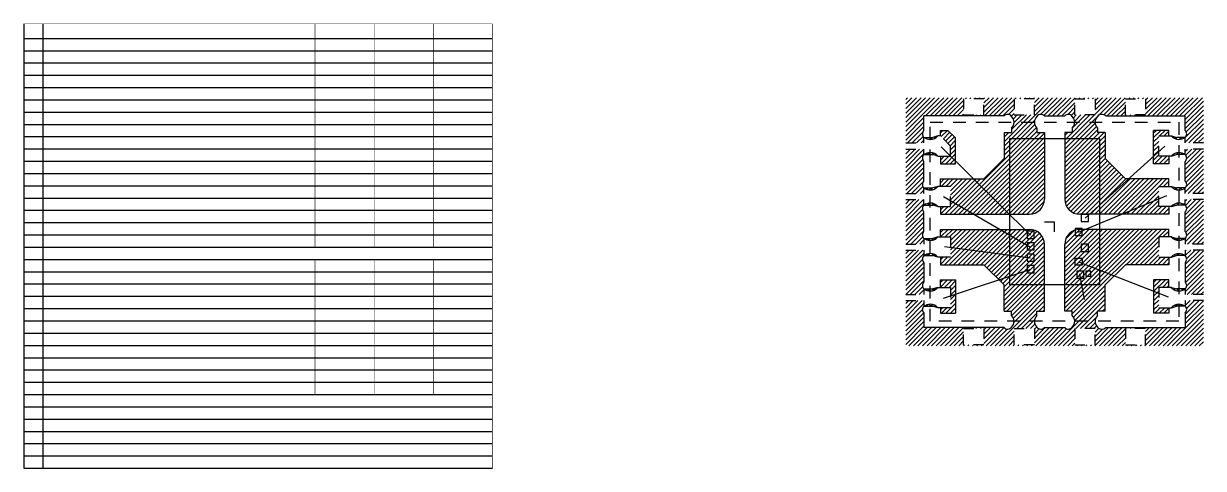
# Model space of a CAD drawing. Header units: millimetres. Extents: x 394.3 to 449.6, y 107.9 to 113.3.
# Drawn here: x 437.9 to 449.57, y 108.95 to 113.35 of the extents above; entities that cross this region are included whole.
import ezdxf

# ---------------------------------------------------------------- set-up
doc = ezdxf.new("R2010")
doc.units = ezdxf.units.MM
doc.header["$LTSCALE"] = 0.5
for name, pattern in [('CENTER', [50.8, 31.75, -6.35, 6.35, -6.35]), ('HIDDEN', [0.375, 0.25, -0.125]), ('PHANTOM', [2.5, 1.25, -0.25, 0.25, -0.25, 0.25, -0.25])]:
    doc.linetypes.add(name, pattern=pattern)
for name, color, linetype in [('BTM', 7, 'HIDDEN'), ('CEN', 2, 'CENTER'), ('HEB', 4, 'Continuous'), ('HET', 6, 'Continuous'), ('NOTE', 7, 'Continuous'), ('PKG', 1, 'PHANTOM')]:
    doc.layers.add(name, color=color, linetype=linetype)
pattern_1 = [(45, (446.853154, 110.708894), (-0.02245064, 0.02245064), []), (135, (446.853154, 110.708894), (-0.02245064, -0.02245064), [])]

# ---------------------------------------------------------------- blocks, each defined once
blk = doc.blocks.new('SS516')
for points in [[(-0.4445, 0.7239), (0.4445, 0.7239), (0.4445, -0.7239), (-0.4445, -0.7239)], [(0.33435, -0.0271), (0.26435, -0.0271), (0.26435, -0.0971), (0.33435, -0.0971)], [(-0.20225, -0.19415), (-0.27225, -0.19415), (-0.27225, -0.26415), (-0.20225, -0.26415)], [(0.27225, -0.16495), (0.20225, -0.16495), (0.20225, -0.23495), (0.27225, -0.23495)], [(-0.20225, -0.30735), (-0.27225, -0.30735), (-0.27225, -0.37735), (-0.20225, -0.37735)], [(0.33435, -0.3229), (0.26435, -0.3229), (0.26435, -0.3929), (0.33435, -0.3929)], [(-0.20225, -0.42055), (-0.27225, -0.42055), (-0.27225, -0.49055), (-0.20225, -0.49055)], [(0.27225, -0.53075), (0.20225, -0.53075), (0.20225, -0.46075), (0.27225, -0.46075)], [(-0.20225, -0.53375), (-0.27225, -0.53375), (-0.27225, -0.60375), (-0.20225, -0.60375)], [(0.28945, -0.5885), (0.21945, -0.5885), (0.21945, -0.6585), (0.28945, -0.6585)], [(0.3577, -0.58795), (0.3077, -0.58795), (0.3077, -0.63795), (0.3577, -0.63795)]]:
    blk.add_lwpolyline(points, close=True)

msp = doc.modelspace()

# ---------------------------------------------------------------- hatches: boundary and pattern name
at = {"layer": 'HEB', "ltscale": 0.1}
h = msp.add_hatch(dxfattribs=at)
h.set_pattern_fill('ANSI31', color=256, scale=0.01)
h.set_pattern_definition([(45, (447.0725, 110.753957), (-0.02245064, 0.02245064), [])])
h.paths.add_polyline_path([(447.12, 110.812), (446.97, 110.812), (446.97, 110.737), (447.07, 110.737), (447.07, 110.537), (446.97, 110.537), (446.97, 110.482), (447.12, 110.482)], flags=17)
h.paths.add_polyline_path([(449.23, 110.812), (449.08, 110.812), (449.08, 110.482), (449.23, 110.482), (449.23, 110.537), (449.13, 110.537), (449.13, 110.737), (449.23, 110.737)], flags=17)
h.paths.add_polyline_path([(446.807, 110.984, -0.442346), (446.807, 111.052), (446.807, 111.107), (446.627, 111.107), (446.627, 110.667), (446.807, 110.667), (446.807, 110.722, -0.442346), (446.807, 110.79)])
h.paths.add_polyline_path([(449.572, 111.107), (449.392, 111.107), (449.392, 111.052, -0.442346), (449.392, 110.984), (449.392, 110.79, -0.442346), (449.392, 110.722), (449.392, 110.667), (449.572, 110.667)])
h.paths.add_polyline_path([(449.572, 110.607), (449.392, 110.607), (449.392, 110.552, -0.442346), (449.392, 110.484), (449.392, 110.34), (448.606, 110.34, -0.437524), (448.525, 110.345, -0.200628), (448.5, 110.402), (448.3, 110.402, -0.200628), (448.275, 110.345, -0.473707), (448.2, 110.34), (447.999, 110.34, -0.473707), (447.925, 110.345, -0.200628), (447.9, 110.402), (447.7, 110.402, -0.200628), (447.675, 110.345, -0.473707), (447.6, 110.34), (446.807, 110.34), (446.807, 110.484, -0.442346), (446.807, 110.552), (446.807, 110.607), (446.627, 110.607), (446.627, 110.16), (449.572, 110.16)])
h.paths.add_polyline_path([(449, 110.33), (449, 110.17), (448.8, 110.17), (448.8, 110.33)], flags=16)
h.paths.add_polyline_path([(448.5, 110.33), (448.5, 110.17), (448.3, 110.17), (448.3, 110.33)], flags=16)
h.paths.add_polyline_path([(447.9, 110.33), (447.9, 110.17), (447.7, 110.17), (447.7, 110.33)], flags=16)
h.paths.add_polyline_path([(447.4, 110.33), (447.4, 110.17), (447.2, 110.17), (447.2, 110.33)], flags=16)
h.paths.add_polyline_path([(446.807, 111.484, -0.442346), (446.807, 111.552), (446.807, 111.607), (446.627, 111.607), (446.627, 111.167), (446.807, 111.167), (446.807, 111.222, -0.442346), (446.807, 111.29)])
h.paths.add_polyline_path([(449.572, 111.607), (449.392, 111.607), (449.392, 111.552, -0.442346), (449.392, 111.484), (449.392, 111.29, -0.442346), (449.392, 111.222), (449.392, 111.167), (449.572, 111.167)])
h.paths.add_polyline_path([(449.13, 111.237), (449.23, 111.237), (449.23, 111.312), (448.35, 111.312, 0.414214), (448.2, 111.162), (448.2, 110.502), (448.275, 110.502), (448.275, 110.46, -0.200628), (448.3, 110.402), (448.5, 110.402, -0.200628), (448.525, 110.46), (448.525, 110.502), (448.6, 110.502), (448.6, 110.762), (448.8, 110.962), (449.23, 110.962), (449.23, 111.037), (449.13, 111.037)])
h.paths.add_polyline_path([(448, 111.162, 0.414214), (447.85, 111.312), (446.97, 111.312), (446.97, 111.237), (447.07, 111.237), (447.07, 111.037), (446.97, 111.037), (446.97, 110.962), (447.4, 110.962), (447.6, 110.762), (447.6, 110.502), (447.675, 110.502), (447.675, 110.46, -0.200628), (447.7, 110.402), (447.9, 110.402, -0.200628), (447.925, 110.46), (447.925, 110.502), (448, 110.502)])
h.paths.add_polyline_path([(449.23, 112.037), (449.13, 112.037), (449.13, 112.237), (449.23, 112.237), (449.23, 112.292), (449.08, 112.292), (449.08, 111.962), (449.23, 111.962)], flags=17)
h.paths.add_polyline_path([(449.13, 111.737), (449.23, 111.737), (449.23, 111.812), (448.8, 111.812), (448.6, 112.012), (448.6, 112.272), (448.525, 112.272), (448.525, 112.315, -0.200628), (448.5, 112.372), (448.3, 112.372, -0.200628), (448.275, 112.315), (448.275, 112.272), (448.2, 112.272), (448.2, 111.612, 0.414214), (448.35, 111.462), (449.23, 111.462), (449.23, 111.537), (449.13, 111.537)])
h.paths.add_polyline_path([(449.572, 112.107), (449.392, 112.107), (449.392, 112.052, -0.442346), (449.392, 111.984), (449.392, 111.79, -0.442346), (449.392, 111.722), (449.392, 111.667), (449.572, 111.667)])
h.paths.add_polyline_path([(447.045, 112.292), (446.97, 112.292), (446.97, 112.237), (447.07, 112.137), (447.07, 112.037), (446.97, 112.037), (446.97, 111.962), (447.12, 111.962), (447.12, 112.217)], flags=17)
h.paths.add_polyline_path([(446.807, 111.984, -0.442346), (446.807, 112.052), (446.807, 112.107), (446.627, 112.107), (446.627, 111.667), (446.807, 111.667), (446.807, 111.722, -0.442346), (446.807, 111.79)])
h.paths.add_polyline_path([(448, 112.272), (447.925, 112.272), (447.925, 112.315, -0.200628), (447.9, 112.372), (447.7, 112.372, -0.200628), (447.675, 112.315), (447.675, 112.272), (447.6, 112.272), (447.6, 112.012), (447.4, 111.812), (446.97, 111.812), (446.97, 111.737), (447.07, 111.737), (447.07, 111.537), (446.97, 111.537), (446.97, 111.462), (447.85, 111.462, 0.414214), (448, 111.612)])
h.paths.add_polyline_path([(449.572, 112.615), (446.627, 112.615), (446.627, 112.167), (446.807, 112.167), (446.807, 112.222, -0.442346), (446.807, 112.29), (446.807, 112.435), (447.6, 112.435, -0.473707), (447.675, 112.43, -0.200628), (447.7, 112.372), (447.9, 112.372, -0.200628), (447.925, 112.43, -0.473707), (447.999, 112.435), (448.2, 112.435, -0.473707), (448.275, 112.43, -0.200628), (448.3, 112.372), (448.5, 112.372, -0.200628), (448.525, 112.43, -0.437524), (448.606, 112.435), (449.392, 112.435), (449.392, 112.29, -0.442346), (449.392, 112.222), (449.392, 112.167), (449.572, 112.167)])
h.paths.add_polyline_path([(448.3, 112.605), (448.5, 112.605), (448.5, 112.445), (448.3, 112.445)], flags=16)
h.paths.add_polyline_path([(447.9, 112.445), (447.7, 112.445), (447.7, 112.605), (447.9, 112.605)], flags=16)
h.paths.add_polyline_path([(448.8, 112.605), (449, 112.605), (449, 112.445), (448.8, 112.445)], flags=16)
h.paths.add_polyline_path([(447.4, 112.445), (447.2, 112.445), (447.2, 112.605), (447.4, 112.605)], flags=16)
at = {"layer": 'HET'}
h = msp.add_hatch(dxfattribs=at)
h.set_pattern_fill('ANSI37', color=6, scale=0.01)
h.set_pattern_definition(pattern_1)
edge = h.paths.add_edge_path()
edge.add_line((446.87, 110.722), (446.807, 110.722))
edge.add_arc((446.876, 110.831), 0.129, 237.5482, 266.9625)
edge.add_line((446.87, 110.702), (446.87, 110.722))
edge = h.paths.add_edge_path()
edge.add_line((446.945, 110.737), (446.895, 110.722))
edge.add_line((446.895, 110.722), (446.87, 110.722))
edge.add_line((446.87, 110.722), (446.87, 110.702))
edge.add_arc((446.87, 110.799), 0.097, 269.7529, 320.2809)
edge = h.paths.add_edge_path()
edge.add_arc((446.876, 110.443), 0.129, 93.0375, 122.4518)
edge.add_line((446.807, 110.552), (446.87, 110.552))
edge.add_line((446.87, 110.552), (446.87, 110.572))
edge = h.paths.add_edge_path()
edge.add_line((446.87, 110.572), (446.87, 110.552))
edge.add_line((446.87, 110.552), (446.895, 110.552))
edge.add_line((446.895, 110.552), (446.945, 110.537))
edge.add_arc((446.87, 110.475), 0.097, 39.7191, 90.2471)
edge = h.paths.add_edge_path()
edge.add_line((446.87, 111.222), (446.807, 111.222))
edge.add_arc((446.876, 111.331), 0.129, 237.5482, 266.9625)
edge.add_line((446.87, 111.202), (446.87, 111.222))
edge = h.paths.add_edge_path()
edge.add_line((446.945, 111.237), (446.895, 111.222))
edge.add_line((446.895, 111.222), (446.87, 111.222))
edge.add_line((446.87, 111.222), (446.87, 111.202))
edge.add_arc((446.87, 111.299), 0.097, 269.7529, 320.2809)
edge = h.paths.add_edge_path()
edge.add_arc((446.876, 110.943), 0.129, 93.0375, 122.4518)
edge.add_line((446.807, 111.052), (446.87, 111.052))
edge.add_line((446.87, 111.052), (446.87, 111.072))
edge = h.paths.add_edge_path()
edge.add_line((446.87, 111.072), (446.87, 111.052))
edge.add_line((446.87, 111.052), (446.895, 111.052))
edge.add_line((446.895, 111.052), (446.945, 111.037))
edge.add_arc((446.87, 110.975), 0.097, 39.7191, 90.2471)
edge = h.paths.add_edge_path()
edge.add_line((446.87, 111.722), (446.807, 111.722))
edge.add_arc((446.876, 111.831), 0.129, 237.5482, 266.9625)
edge.add_line((446.87, 111.702), (446.87, 111.722))
edge = h.paths.add_edge_path()
edge.add_line((446.945, 111.737), (446.895, 111.722))
edge.add_line((446.895, 111.722), (446.87, 111.722))
edge.add_line((446.87, 111.722), (446.87, 111.702))
edge.add_arc((446.87, 111.799), 0.097, 269.7529, 320.2809)
edge = h.paths.add_edge_path()
edge.add_arc((446.871, 111.477), 0.0956, 90.6028, 127.7552)
edge.add_line((446.812, 111.552), (446.87, 111.552))
edge.add_line((446.87, 111.552), (446.87, 111.572))
edge = h.paths.add_edge_path()
edge.add_line((446.87, 111.572), (446.87, 111.552))
edge.add_line((446.87, 111.552), (446.895, 111.552))
edge.add_line((446.895, 111.552), (446.945, 111.537))
edge.add_arc((446.87, 111.475), 0.097, 39.7191, 90.2471)
edge = h.paths.add_edge_path()
edge.add_line((446.87, 112.222), (446.807, 112.222))
edge.add_arc((446.876, 112.331), 0.129, 237.5482, 266.9625)
edge.add_line((446.87, 112.202), (446.87, 112.222))
edge = h.paths.add_edge_path()
edge.add_line((446.945, 112.237), (446.895, 112.222))
edge.add_line((446.895, 112.222), (446.87, 112.222))
edge.add_line((446.87, 112.222), (446.87, 112.202))
edge.add_arc((446.87, 112.299), 0.097, 269.7529, 320.2809)
edge = h.paths.add_edge_path()
edge.add_arc((446.876, 111.943), 0.129, 93.0375, 122.4518)
edge.add_line((446.807, 112.052), (446.87, 112.052))
edge.add_line((446.87, 112.052), (446.87, 112.072))
edge = h.paths.add_edge_path()
edge.add_line((446.87, 112.072), (446.87, 112.052))
edge.add_line((446.87, 112.052), (446.895, 112.052))
edge.add_line((446.895, 112.052), (446.945, 112.037))
edge.add_arc((446.87, 111.975), 0.097, 39.7191, 90.2471)
h = msp.add_hatch(dxfattribs=at)
h.set_pattern_fill('ANSI37', color=6, scale=0.01)
h.set_pattern_definition(pattern_1)
edge = h.paths.add_edge_path()
edge.add_line((449.33, 110.722), (449.392, 110.722))
edge.add_arc((449.323, 110.831), 0.129, 273.0375, 302.4518, ccw=False)
edge.add_line((449.33, 110.702), (449.33, 110.722))
edge = h.paths.add_edge_path()
edge.add_line((449.255, 110.737), (449.305, 110.722))
edge.add_line((449.305, 110.722), (449.33, 110.722))
edge.add_line((449.33, 110.722), (449.33, 110.702))
edge.add_arc((449.329, 110.799), 0.097, 219.7191, 270.2471, ccw=False)
edge = h.paths.add_edge_path()
edge.add_arc((449.323, 110.443), 0.129, 57.5482, 86.9625, ccw=False)
edge.add_line((449.392, 110.552), (449.33, 110.552))
edge.add_line((449.33, 110.552), (449.33, 110.572))
edge = h.paths.add_edge_path()
edge.add_line((449.33, 110.572), (449.33, 110.552))
edge.add_line((449.33, 110.552), (449.305, 110.552))
edge.add_line((449.305, 110.552), (449.255, 110.537))
edge.add_arc((449.329, 110.475), 0.097, 89.7529, 140.2809, ccw=False)
edge = h.paths.add_edge_path()
edge.add_line((449.33, 111.222), (449.392, 111.222))
edge.add_arc((449.323, 111.331), 0.129, 273.0375, 302.4518, ccw=False)
edge.add_line((449.33, 111.202), (449.33, 111.222))
edge = h.paths.add_edge_path()
edge.add_line((449.255, 111.237), (449.305, 111.222))
edge.add_line((449.305, 111.222), (449.33, 111.222))
edge.add_line((449.33, 111.222), (449.33, 111.202))
edge.add_arc((449.329, 111.299), 0.097, 219.7191, 270.2471, ccw=False)
edge = h.paths.add_edge_path()
edge.add_arc((449.323, 110.943), 0.129, 57.5482, 86.9625, ccw=False)
edge.add_line((449.392, 111.052), (449.33, 111.052))
edge.add_line((449.33, 111.052), (449.33, 111.072))
edge = h.paths.add_edge_path()
edge.add_line((449.33, 111.072), (449.33, 111.052))
edge.add_line((449.33, 111.052), (449.305, 111.052))
edge.add_line((449.305, 111.052), (449.255, 111.037))
edge.add_arc((449.329, 110.975), 0.097, 89.7529, 140.2809, ccw=False)
edge = h.paths.add_edge_path()
edge.add_line((449.33, 111.722), (449.392, 111.722))
edge.add_arc((449.323, 111.831), 0.129, 273.0375, 302.4518, ccw=False)
edge.add_line((449.33, 111.702), (449.33, 111.722))
edge = h.paths.add_edge_path()
edge.add_line((449.255, 111.737), (449.305, 111.722))
edge.add_line((449.305, 111.722), (449.33, 111.722))
edge.add_line((449.33, 111.722), (449.33, 111.702))
edge.add_arc((449.329, 111.799), 0.097, 219.7191, 270.2471, ccw=False)
edge = h.paths.add_edge_path()
edge.add_arc((449.323, 111.443), 0.129, 57.5482, 86.9625, ccw=False)
edge.add_line((449.392, 111.552), (449.33, 111.552))
edge.add_line((449.33, 111.552), (449.33, 111.572))
edge = h.paths.add_edge_path()
edge.add_line((449.33, 111.572), (449.33, 111.552))
edge.add_line((449.33, 111.552), (449.305, 111.552))
edge.add_line((449.305, 111.552), (449.255, 111.537))
edge.add_arc((449.329, 111.475), 0.097, 89.7529, 140.2809, ccw=False)
edge = h.paths.add_edge_path()
edge.add_line((449.33, 112.222), (449.392, 112.222))
edge.add_arc((449.323, 112.331), 0.129, 273.0375, 302.4518, ccw=False)
edge.add_line((449.33, 112.202), (449.33, 112.222))
edge = h.paths.add_edge_path()
edge.add_line((449.255, 112.237), (449.305, 112.222))
edge.add_line((449.305, 112.222), (449.33, 112.222))
edge.add_line((449.33, 112.222), (449.33, 112.202))
edge.add_arc((449.329, 112.299), 0.097, 219.7191, 270.2471, ccw=False)
edge = h.paths.add_edge_path()
edge.add_arc((449.323, 111.943), 0.129, 57.5482, 86.9625, ccw=False)
edge.add_line((449.392, 112.052), (449.33, 112.052))
edge.add_line((449.33, 112.052), (449.33, 112.072))
edge = h.paths.add_edge_path()
edge.add_line((449.33, 112.072), (449.33, 112.052))
edge.add_line((449.33, 112.052), (449.305, 112.052))
edge.add_line((449.305, 112.052), (449.255, 112.037))
edge.add_arc((449.329, 111.975), 0.097, 89.7529, 140.2809, ccw=False)

# ---------------------------------------------------------------- linework, layer by layer
for p, q in [((447.6, 112.435), (446.807, 112.435)), ((446.807, 112.29), (446.807, 112.435)), ((447.999, 112.435), (448.2, 112.435)), ((448.606, 112.435), (449.392, 112.435)), ((449.392, 112.29), (449.392, 112.435)), ((447.675, 112.315), (447.675, 112.272)), ((447.925, 112.315), (447.925, 112.272)), ((448.275, 112.315), (448.275, 112.272)), ((448.525, 112.315), (448.525, 112.272)), ((446.807, 112.222), (446.895, 112.222)), ((446.945, 112.237), (446.895, 112.222)), ((446.97, 112.237), (446.945, 112.237)), ((446.97, 112.237), (446.97, 112.292)), ((446.97, 112.292), (447.045, 112.292)), ((447.045, 112.292), (447.12, 112.217)), ((447.12, 111.962), (447.12, 112.217)), ((447.6, 112.272), (447.675, 112.272)), ((447.6, 112.272), (447.6, 112.012)), ((447.925, 112.272), (448, 112.272)), ((448, 112.272), (448, 111.612)), ((448.275, 112.272), (448.2, 112.272)), ((448.2, 112.272), (448.2, 111.612)), ((448.6, 112.272), (448.525, 112.272)), ((448.6, 112.272), (448.6, 112.012)), ((449.23, 112.292), (449.08, 112.292)), ((449.08, 111.962), (449.08, 112.292)), ((449.23, 112.237), (449.23, 112.292)), ((449.23, 112.237), (449.255, 112.237)), ((449.255, 112.237), (449.305, 112.222)), ((449.392, 112.222), (449.305, 112.222)), ((446.807, 112.052), (446.895, 112.052)), ((446.807, 111.79), (446.807, 111.984)), ((446.945, 112.037), (446.895, 112.052)), ((446.945, 112.037), (446.97, 112.037)), ((446.97, 112.037), (446.97, 111.962)), ((446.97, 111.962), (447.12, 111.962)), ((447.4, 111.812), (447.6, 112.012)), ((448.8, 111.812), (448.6, 112.012)), ((449.23, 111.962), (449.08, 111.962)), ((449.23, 112.037), (449.23, 111.962)), ((449.255, 112.037), (449.23, 112.037)), ((449.255, 112.037), (449.305, 112.052)), ((449.392, 112.052), (449.305, 112.052)), ((449.392, 111.79), (449.392, 111.984)), ((446.807, 111.722), (446.895, 111.722)), ((446.945, 111.737), (446.895, 111.722)), ((446.97, 111.737), (446.945, 111.737)), ((446.97, 111.737), (446.97, 111.812)), ((446.97, 111.812), (447.4, 111.812)), ((449.23, 111.812), (448.8, 111.812)), ((449.23, 111.737), (449.23, 111.812)), ((449.23, 111.737), (449.255, 111.737)), ((449.255, 111.737), (449.305, 111.722)), ((449.392, 111.722), (449.305, 111.722)), ((446.807, 111.552), (446.895, 111.552)), ((446.807, 111.29), (446.807, 111.484)), ((446.945, 111.537), (446.895, 111.552)), ((446.945, 111.537), (446.97, 111.537)), ((446.97, 111.537), (446.97, 111.462)), ((449.23, 111.537), (449.23, 111.462)), ((449.255, 111.537), (449.23, 111.537)), ((449.255, 111.537), (449.305, 111.552)), ((449.392, 111.552), (449.305, 111.552)), ((449.392, 111.29), (449.392, 111.484)), ((446.97, 111.462), (447.85, 111.462)), ((449.23, 111.462), (448.35, 111.462)), ((446.97, 111.237), (446.97, 111.312)), ((446.97, 111.312), (447.85, 111.312)), ((449.23, 111.312), (448.35, 111.312)), ((449.23, 111.237), (449.23, 111.312)), ((446.807, 111.222), (446.895, 111.222)), ((446.945, 111.237), (446.895, 111.222)), ((446.945, 111.237), (446.97, 111.237)), ((448, 110.502), (448, 111.162)), ((448.2, 110.502), (448.2, 111.162)), ((449.255, 111.237), (449.23, 111.237)), ((449.255, 111.237), (449.305, 111.222)), ((449.392, 111.222), (449.305, 111.222)), ((446.807, 111.052), (446.895, 111.052)), ((446.945, 111.037), (446.895, 111.052)), ((446.97, 111.037), (446.945, 111.037)), ((446.97, 111.037), (446.97, 110.962)), ((449.23, 111.037), (449.23, 110.962)), ((449.23, 111.037), (449.255, 111.037)), ((449.255, 111.037), (449.305, 111.052)), ((449.392, 111.052), (449.305, 111.052)), ((446.807, 110.984), (446.807, 110.79)), ((446.97, 110.962), (447.4, 110.962)), ((447.4, 110.962), (447.6, 110.762)), ((448.8, 110.962), (448.6, 110.762)), ((449.23, 110.962), (448.8, 110.962)), ((449.392, 110.984), (449.392, 110.79)), ((446.97, 110.737), (446.97, 110.812)), ((446.97, 110.812), (447.12, 110.812)), ((447.12, 110.812), (447.12, 110.482)), ((449.23, 110.812), (449.08, 110.812)), ((449.08, 110.812), (449.08, 110.482)), ((449.23, 110.737), (449.23, 110.812)), ((446.807, 110.722), (446.895, 110.722)), ((446.945, 110.737), (446.895, 110.722)), ((446.945, 110.737), (446.97, 110.737)), ((447.6, 110.502), (447.6, 110.762)), ((448.6, 110.502), (448.6, 110.762)), ((449.255, 110.737), (449.23, 110.737)), ((449.255, 110.737), (449.305, 110.722)), ((449.392, 110.722), (449.305, 110.722)), ((446.807, 110.552), (446.895, 110.552)), ((446.945, 110.537), (446.895, 110.552)), ((449.255, 110.537), (449.305, 110.552)), ((449.392, 110.552), (449.305, 110.552)), ((446.807, 110.484), (446.807, 110.34)), ((446.97, 110.537), (446.945, 110.537)), ((446.97, 110.537), (446.97, 110.482)), ((446.97, 110.482), (447.12, 110.482)), ((447.6, 110.502), (447.675, 110.502)), ((447.675, 110.46), (447.675, 110.502)), ((447.925, 110.502), (448, 110.502)), ((447.925, 110.46), (447.925, 110.502)), ((448.275, 110.502), (448.2, 110.502)), ((448.275, 110.46), (448.275, 110.502)), ((448.6, 110.502), (448.525, 110.502)), ((448.525, 110.46), (448.525, 110.502)), ((449.23, 110.482), (449.08, 110.482)), ((449.23, 110.537), (449.23, 110.482)), ((449.23, 110.537), (449.255, 110.537)), ((449.392, 110.484), (449.392, 110.34)), ((447.6, 110.34), (446.807, 110.34)), ((447.999, 110.34), (448.2, 110.34)), ((448.606, 110.34), (449.392, 110.34))]:
    msp.add_line(p, q)
at = {"color": 2}
for p, q in [((447.862, 111.255), (446.977, 112.128)), ((448.401, 111.424), (449.191, 112.137)), ((447.002, 111.637), (447.863, 111.136)), ((448.337, 111.283), (449.211, 111.648)), ((447.009, 111.143), (447.863, 111.03)), ((447.002, 110.632), (447.865, 110.917)), ((448.335, 110.99), (449.223, 110.644)), ((448.347, 110.871), (448.394, 110.617))]:
    msp.add_line(p, q, dxfattribs=at)
for centre, radius, start, end in [((447.635, 112.402), 0.0481, 35.4545, 136.8435), ((447.618, 112.371), 0.0813, 0.8095, 46.1877), ((447.981, 112.371), 0.0813, 133.8123, 179.1905), ((447.964, 112.402), 0.0481, 43.1565, 144.5455), ((448.235, 112.402), 0.0481, 35.4545, 136.8435), ((448.218, 112.371), 0.0813, 0.8095, 46.1877), ((448.581, 112.371), 0.0813, 133.8123, 179.1905), ((448.567, 112.395), 0.0552, 46.2757, 140.7978), ((447.618, 112.373), 0.0813, 313.8123, 359.1905), ((447.981, 112.373), 0.0813, 180.8095, 226.1877), ((448.218, 112.373), 0.0813, 313.8123, 359.1905), ((448.581, 112.373), 0.0813, 180.8095, 226.1877), ((446.838, 112.256), 0.0458, 132.2759, 227.7241), ((446.876, 112.331), 0.129, 237.5482, 266.9625), ((446.87, 112.299), 0.097, 269.7529, 320.2809), ((449.329, 112.299), 0.097, 219.7191, 270.2471), ((449.323, 112.331), 0.129, 273.0375, 302.4518), ((449.361, 112.256), 0.0458, 312.2759, 47.7241), ((446.876, 111.943), 0.129, 93.0375, 122.4518), ((446.87, 111.975), 0.097, 39.7191, 90.2471), ((449.329, 111.975), 0.097, 89.7529, 140.2809), ((449.323, 111.943), 0.129, 57.5482, 86.9625), ((446.838, 112.018), 0.0458, 132.2759, 227.7241), ((449.361, 112.018), 0.0458, 312.2759, 47.7241), ((446.838, 111.756), 0.0458, 132.2759, 227.7241), ((446.876, 111.831), 0.129, 237.5482, 266.9625), ((446.87, 111.799), 0.097, 269.7529, 320.2809), ((449.329, 111.799), 0.097, 219.7191, 270.2471), ((449.323, 111.831), 0.129, 273.0375, 302.4518), ((449.361, 111.756), 0.0458, 312.2759, 47.7241), ((447.85, 111.612), 0.15, 270, 0), ((448.35, 111.612), 0.15, 180, 270), ((446.838, 111.518), 0.0458, 132.2759, 227.7241), ((446.876, 111.443), 0.129, 93.0375, 122.4518), ((446.87, 111.475), 0.097, 39.7191, 90.2471), ((449.329, 111.475), 0.097, 89.7529, 140.2809), ((449.323, 111.443), 0.129, 57.5482, 86.9625), ((449.361, 111.518), 0.0458, 312.2759, 47.7241), ((446.838, 111.256), 0.0458, 132.2759, 227.7241), ((447.85, 111.162), 0.15, 0, 90), ((448.35, 111.162), 0.15, 90, 180), ((449.361, 111.256), 0.0458, 312.2759, 47.7241), ((446.876, 111.331), 0.129, 237.5482, 266.9625), ((446.87, 111.299), 0.097, 269.7529, 320.2809), ((449.329, 111.299), 0.097, 219.7191, 270.2471), ((449.323, 111.331), 0.129, 273.0375, 302.4518), ((446.838, 111.018), 0.0458, 132.2759, 227.7241), ((446.876, 110.943), 0.129, 93.0375, 122.4518), ((446.87, 110.975), 0.097, 39.7191, 90.2471), ((449.329, 110.975), 0.097, 89.7529, 140.2809), ((449.323, 110.943), 0.129, 57.5482, 86.9625), ((449.361, 111.018), 0.0458, 312.2759, 47.7241), ((446.838, 110.756), 0.0458, 132.2759, 227.7241), ((449.361, 110.756), 0.0458, 312.2759, 47.7241), ((446.876, 110.831), 0.129, 237.5482, 266.9625), ((446.87, 110.799), 0.097, 269.7529, 320.2809), ((449.329, 110.799), 0.097, 219.7191, 270.2471), ((449.323, 110.831), 0.129, 273.0375, 302.4518), ((446.838, 110.518), 0.0458, 132.2759, 227.7241), ((446.876, 110.443), 0.129, 93.0375, 122.4518), ((446.87, 110.475), 0.097, 39.7191, 90.2471), ((449.329, 110.475), 0.097, 89.7529, 140.2809), ((449.323, 110.443), 0.129, 57.5482, 86.9625), ((449.361, 110.518), 0.0458, 312.2759, 47.7241), ((447.618, 110.401), 0.0813, 0.8095, 46.1877), ((447.981, 110.401), 0.0813, 133.8123, 179.1905), ((448.218, 110.401), 0.0813, 0.8095, 46.1877), ((448.581, 110.401), 0.0813, 133.8123, 179.1905), ((447.635, 110.373), 0.0481, 223.1565, 324.5455), ((447.618, 110.403), 0.0813, 313.8123, 359.1905), ((447.981, 110.403), 0.0813, 180.8095, 226.1877), ((447.964, 110.373), 0.0481, 215.4545, 316.8435), ((448.235, 110.373), 0.0481, 223.1565, 324.5455), ((448.218, 110.403), 0.0813, 313.8123, 359.1905), ((448.581, 110.403), 0.0813, 180.8095, 226.1877), ((448.567, 110.38), 0.0552, 219.2022, 313.7243)]:
    msp.add_arc(centre, radius, start, end)
at = {"layer": 'BTM', "ltscale": 0.2}
for p, q in [((446.807, 112.167), (446.807, 112.222)), ((449.392, 112.167), (449.392, 112.222)), ((446.627, 112.167), (446.807, 112.167)), ((446.627, 112.107), (446.807, 112.107)), ((446.807, 112.052), (446.807, 112.107)), ((449.572, 112.167), (449.392, 112.167)), ((449.392, 112.052), (449.392, 112.107)), ((449.572, 112.107), (449.392, 112.107)), ((446.807, 111.667), (446.807, 111.722)), ((449.392, 111.667), (449.392, 111.722)), ((446.627, 111.667), (446.807, 111.667)), ((446.627, 111.607), (446.807, 111.607)), ((446.807, 111.552), (446.807, 111.607)), ((449.572, 111.667), (449.392, 111.667)), ((449.392, 111.552), (449.392, 111.607)), ((449.572, 111.607), (449.392, 111.607)), ((446.627, 111.167), (446.807, 111.167)), ((446.807, 111.222), (446.807, 111.167)), ((449.392, 111.222), (449.392, 111.167)), ((449.572, 111.167), (449.392, 111.167)), ((446.627, 111.107), (446.807, 111.107)), ((446.807, 111.107), (446.807, 111.052)), ((449.392, 111.107), (449.392, 111.052)), ((449.572, 111.107), (449.392, 111.107)), ((446.627, 110.667), (446.807, 110.667)), ((446.807, 110.722), (446.807, 110.667)), ((449.392, 110.722), (449.392, 110.667)), ((449.572, 110.667), (449.392, 110.667)), ((446.627, 110.607), (446.807, 110.607)), ((446.807, 110.607), (446.807, 110.552)), ((449.392, 110.607), (449.392, 110.552)), ((449.572, 110.607), (449.392, 110.607))]:
    msp.add_line(p, q, dxfattribs=at)
for points in [[(447.2, 112.605), (447.2, 112.445), (447.4, 112.445), (447.4, 112.605)], [(447.7, 112.605), (447.7, 112.445), (447.9, 112.445), (447.9, 112.605)], [(448.5, 112.605), (448.5, 112.445), (448.3, 112.445), (448.3, 112.605)], [(449, 112.605), (449, 112.445), (448.8, 112.445), (448.8, 112.605)], [(447.2, 110.17), (447.2, 110.33), (447.4, 110.33), (447.4, 110.17)], [(447.7, 110.17), (447.7, 110.33), (447.9, 110.33), (447.9, 110.17)], [(448.5, 110.17), (448.5, 110.33), (448.3, 110.33), (448.3, 110.17)], [(449, 110.17), (449, 110.33), (448.8, 110.33), (448.8, 110.17)]]:
    msp.add_lwpolyline(points, close=True, dxfattribs=at)
for points in [[(446.97, 112.037), (447.07, 112.037), (447.07, 112.137), (446.97, 112.237), (446.97, 112.237)], [(449.23, 112.037), (449.13, 112.037), (449.13, 112.237), (449.23, 112.237), (449.23, 112.237)], [(446.97, 111.537), (447.07, 111.537), (447.07, 111.737), (446.97, 111.737)], [(449.23, 111.537), (449.13, 111.537), (449.13, 111.737), (449.23, 111.737)], [(446.97, 111.237), (447.07, 111.237), (447.07, 111.037), (446.97, 111.037)], [(449.23, 111.237), (449.13, 111.237), (449.13, 111.037), (449.23, 111.037)], [(446.97, 110.737), (447.07, 110.737), (447.07, 110.537), (446.97, 110.537), (446.97, 110.537)], [(449.23, 110.737), (449.13, 110.737), (449.13, 110.537), (449.23, 110.537), (449.23, 110.537)]]:
    msp.add_lwpolyline(points, dxfattribs=at)
at = {"layer": 'CEN', "ltscale": 0.005}
for p, q in [((448.1, 111.287), (448.1, 111.487)), ((448, 111.387), (448.2, 111.387))]:
    msp.add_line(p, q, dxfattribs=at)
at = {"layer": 'NOTE', "color": 7}
for p, q in [((437.902, 113.346), (437.902, 111.015)), ((437.902, 111.015), (437.902, 109.435)), ((437.902, 109.435), (437.902, 108.949))]:
    msp.add_line(p, q, dxfattribs=at)
at = {"layer": 'NOTE', "color": 3}
for p, q in [((438.093, 108.949), (438.093, 113.346)), ((437.902, 113.202), (442.537, 113.202)), ((437.902, 113.08), (442.537, 113.08)), ((437.902, 112.959), (442.537, 112.959)), ((437.902, 112.837), (442.537, 112.837)), ((437.902, 112.716), (442.537, 112.716)), ((437.902, 112.594), (442.537, 112.594)), ((437.902, 112.473), (442.537, 112.473)), ((437.902, 112.351), (442.537, 112.351)), ((437.902, 112.23), (442.537, 112.23)), ((437.902, 112.108), (442.537, 112.108)), ((437.902, 111.987), (442.537, 111.987)), ((437.902, 111.865), (442.537, 111.865)), ((437.902, 111.744), (442.537, 111.744)), ((437.902, 111.622), (442.537, 111.622)), ((437.902, 111.501), (442.537, 111.501)), ((437.902, 111.379), (442.537, 111.379)), ((437.902, 111.258), (442.537, 111.258)), ((437.902, 111.136), (442.537, 111.136)), ((437.902, 111.015), (442.537, 111.015)), ((437.902, 110.893), (442.537, 110.893)), ((437.902, 110.772), (442.537, 110.772)), ((437.902, 110.65), (442.537, 110.65)), ((437.902, 110.529), (442.537, 110.529)), ((437.902, 110.407), (442.537, 110.407)), ((437.902, 110.285), (442.537, 110.285)), ((437.902, 110.164), (442.537, 110.164)), ((437.902, 110.042), (442.537, 110.042)), ((437.902, 109.921), (442.537, 109.921)), ((437.902, 109.799), (442.537, 109.799)), ((437.902, 109.678), (442.537, 109.678)), ((437.902, 109.556), (442.537, 109.556)), ((437.902, 109.556), (442.537, 109.556)), ((437.902, 109.435), (442.537, 109.435)), ((437.902, 109.313), (442.537, 109.313)), ((437.902, 109.192), (442.537, 109.192)), ((437.902, 109.07), (442.537, 109.07)), ((437.902, 108.949), (442.537, 108.949))]:
    msp.add_line(p, q, dxfattribs=at)
at = {"layer": 'NOTE', "color": 7, "const_width": 0.00552}
for points in [[(437.902, 113.346), (442.537, 113.346)], [(440.783, 111.136), (440.783, 113.346)], [(441.368, 111.136), (441.368, 113.346)], [(441.952, 111.136), (441.952, 113.346)], [(442.537, 111.015), (442.537, 113.346)], [(440.783, 109.678), (440.783, 111.015)], [(441.368, 109.678), (441.368, 111.015)], [(441.952, 109.678), (441.952, 111.015)], [(442.537, 108.949), (442.537, 111.018)], [(437.902, 108.949), (442.537, 108.949)]]:
    msp.add_lwpolyline(points, dxfattribs=at)
at = {"layer": 'PKG', "color": 1, "linetype": 'HIDDEN'}
msp.add_lwpolyline([(446.87, 110.402), (446.87, 112.372), (449.33, 112.372), (449.33, 110.402)], close=True, dxfattribs=at)

# ---------------------------------------------------------------- block references
at = {"layer": 'HET', "color": 2}
msp.add_blockref('SS516', (448.1, 111.487), dxfattribs=at)

doc.saveas('drawing.dxf')
